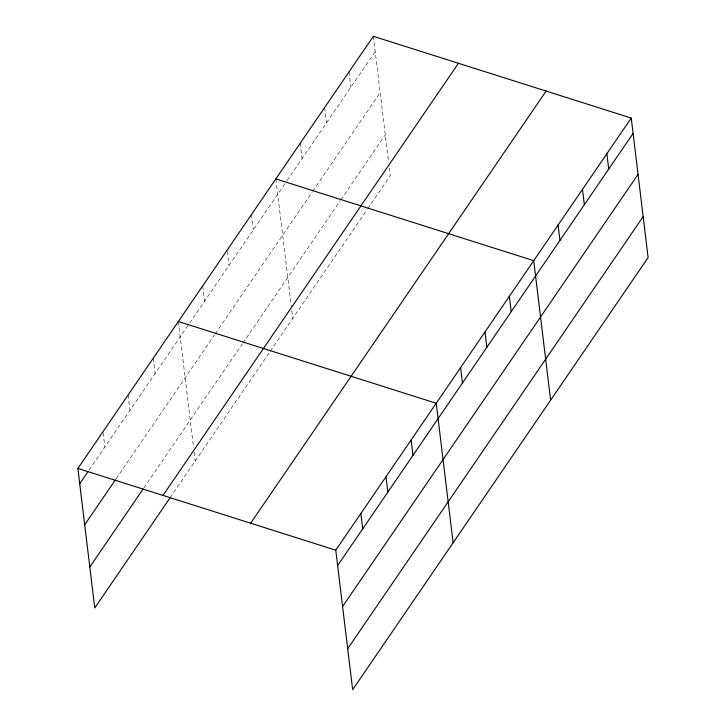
<?xml version="1.0" encoding="UTF-8"?>
<svg xmlns="http://www.w3.org/2000/svg" width="726" height="726" viewBox="0 0 726 726"><rect width="100%" height="100%" fill="white"/><g stroke="black" fill="none" stroke-linecap="round" stroke-linejoin="round"><path stroke-width="0.54" stroke-dasharray="3.63 2.72" d="M89.153 470.012L188.951 324.068M189.577 323.152L286.452 181.464M287.079 180.547L375.206 51.655M116.087 478.842L214.533 334.868M215.159 333.96L312.035 192.263M312.661 191.355L380.161 92.629M143.802 487.999L242.139 344.178M242.765 343.262L340.267 200.657M340.893 199.741L385.27 134.836M170.111 497.746L269.6 352.237M270.226 351.32L367.102 209.632M367.728 208.716L390.234 175.81L389.29 168.06M373.345 36.3L388.619 162.524M348.97 71.947L350.83 87.311M324.595 107.602L326.455 122.957M300.219 143.249L302.08 158.613M275.844 178.905L291.253 306.236M291.788 310.664L292.723 318.415M251.468 214.551L253.329 229.915M227.229 251.305L228.953 265.562M202.717 285.853L204.578 301.217M178.342 321.509L193.615 447.733M194.151 452.162L195.221 461.019M153.222 358.245L155.083 373.6M128.112 394.971L129.972 410.326M103.128 432.796L104.853 447.062"/><path stroke-width="1.09" d="M170.111 497.746L94.761 607.943L77.882 468.433L373.345 36.3L631.239 118.057L648.118 257.567L352.654 689.7L335.766 550.19L631.239 118.057M79.742 483.788L87.9 471.855M84.697 524.762L115.461 479.768M89.806 566.97L143.176 488.916M162.987 495.413L458.451 63.28M250.67 523.21L546.133 91.077M337.626 565.545L633.099 133.412M342.581 606.519L638.054 174.385M347.69 648.726L643.163 216.593M275.844 178.905L533.728 260.661L550.617 400.171M178.342 321.509L436.226 403.266L453.115 542.776M77.882 468.433L335.766 550.19M606.863 153.712L608.715 169.067M582.488 189.359L584.339 204.714M558.112 225.015L559.964 240.37M509.353 296.317L511.213 311.672M484.977 331.964L486.837 347.318M460.602 367.619L462.462 382.974M411.116 440.001L412.967 455.356M385.996 476.728L387.856 492.083M360.886 513.463L362.746 528.818"/></g></svg>
